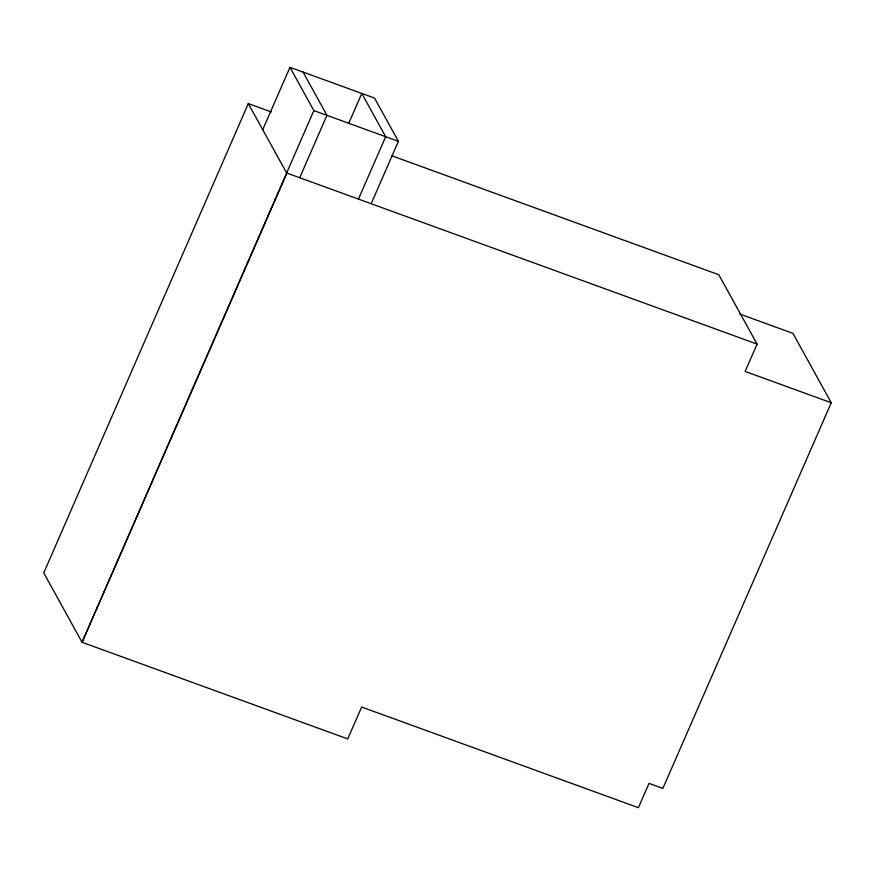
<?xml version="1.0" encoding="UTF-8"?>
<svg xmlns="http://www.w3.org/2000/svg" width="875" height="875" viewBox="0 0 875 875"><rect width="100%" height="100%" fill="white"/><g stroke="black" fill="none" stroke-linecap="round" stroke-linejoin="round"><path stroke-width="1.31" d="M271.392 111.978L248.314 103.578L43.75 572.895L82.053 642.272L347.725 738.916L361.648 707.022L638.4 807.691L649.009 783.398L662.845 788.43L831.25 402.752L792.947 333.364L739.769 314.027M262.73 129.686L289.964 67.309L374.522 98.066L398.409 141.345L371.175 203.722M289.964 67.309L313.852 110.589L82.053 642.272L286.923 173.075M299.709 177.723L326.944 115.347L303.056 72.067M348.709 123.375L361.791 93.428L385.678 136.719L358.444 199.095M391.891 155.805L718.78 274.717L757.083 344.094L745.15 371.427L831.25 402.752M313.852 110.589L398.409 141.345M757.083 344.094L286.617 172.966L248.314 103.578"/></g></svg>
